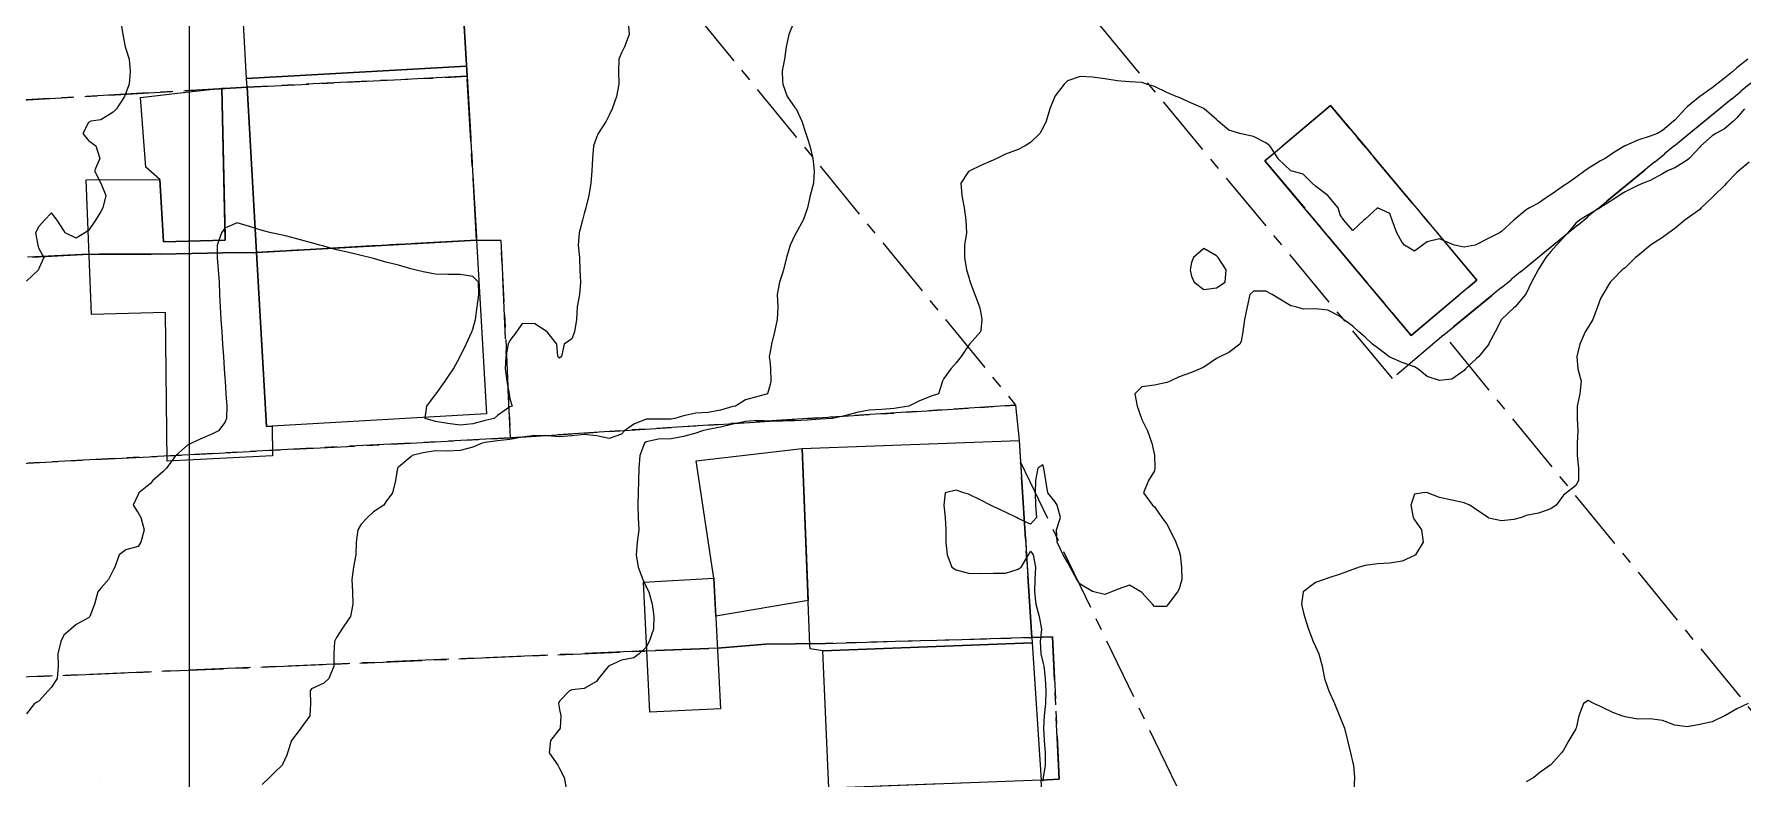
# Model space of a CAD drawing. Header units: centimetres. Extents: x 0 to 642158, y -847 to 649707.
# Drawn here: x 616460.6 to 616529.5, y 621002.7 to 621032.8 of the extents above; entities that cross this region are included whole.
import ezdxf

# ---------------------------------------------------------------- set-up
doc = ezdxf.new("R2010")
doc.units = ezdxf.units.CM
doc.header["$MEASUREMENT"] = 0
doc.linetypes.add('CENTERX2', pattern=[4, 2.5, -0.5, 0.5, -0.5])
doc.layers.add('MEV_grille', color=254, linetype='Continuous', lineweight=9)
doc.layers.add('WAL_topographie 0.5', color=253, linetype='Continuous', lineweight=20)
doc.layers.add('SPW_batiments', color=7, linetype='Continuous')
doc.layers.add('SPW_parcellaire cadastral', color=7, linetype='CENTERX2', lineweight=25, true_color=0xff0542)

# ---------------------------------------------------------------- blocks, each defined once
blk = doc.blocks.new('*U112')
at = {"layer": 'MEV_grille', "transparency": 33554687}
blk.add_lwpolyline([(0, 1825.476), (0, -1825.476)], dxfattribs=at)
blk = doc.blocks.new('*U113')
at = {"layer": 'MEV_grille', "color": 0, "linetype": 'ByBlock', "lineweight": -2, "transparency": 16777216}
blk.add_blockref('*U112', (1100, 0), dxfattribs=at)

msp = doc.modelspace()

# ---------------------------------------------------------------- linework, layer by layer
at = {"layer": 'SPW_batiments'}
for points in [[(616478.001, 621031.477), (616469.126, 621030.976), (616468.957, 621033.939), (616468.725, 621038), (616477.596, 621038.5), (616478.001, 621031.477)], [(616478.406, 621024.454), (616469.527, 621023.953), (616469.146, 621030.621), (616469.126, 621030.976), (616478.001, 621031.477), (616478.406, 621024.454)], [(616469.527, 621023.953), (616469.928, 621016.93), (616470.161, 621016.943), (616470.178, 621015.747), (616465.928, 621015.529), (616465.86, 621021.529), (616462.877, 621021.446), (616462.66, 621026.879), (616465.627, 621026.896), (616465.777, 621024.379), (616468.26, 621024.446), (616468.126, 621030.579), (616469.146, 621030.621), (616469.527, 621023.953)], [(616465.425, 621030.271), (616466.695, 621030.416), (616468.126, 621030.579), (616468.257, 621024.599), (616468.26, 621024.446), (616465.777, 621024.379), (616465.627, 621026.896), (616465.057, 621027.394), (616464.847, 621030.205), (616465.425, 621030.271)], [(616518.76, 621022.835), (616516.11, 621020.602), (616510.209, 621027.651), (616512.859, 621029.885), (616518.76, 621022.835)], [(616478.811, 621017.431), (616470.161, 621016.943), (616469.928, 621016.93), (616469.527, 621023.953), (616478.406, 621024.454), (616478.811, 621017.431)], [(616491.544, 621016.032), (616491.785, 621009.901), (616488.056, 621009.268), (616487.979, 621010.799), (616487.269, 621015.538), (616491.544, 621016.032)], [(616500.822, 621008.187), (616492.379, 621007.865), (616491.862, 621007.949), (616491.856, 621008.115), (616491.544, 621016.032), (616500.294, 621016.366), (616500.822, 621008.187)], [(616488.112, 621008.165), (616488.245, 621005.532), (616485.395, 621005.399), (616485.145, 621010.648), (616487.979, 621010.799), (616488.112, 621008.165)], [(616501.179, 621002.654), (616492.623, 621002.328), (616492.379, 621007.865), (616500.822, 621008.187), (616501.179, 621002.654)]]:
    msp.add_lwpolyline(points, dxfattribs=at)
at = {"layer": 'SPW_parcellaire cadastral'}
for points in [[(616646.44, 621126.439), (616620.686, 621105.289), (616535.215, 621035.212), (616517.432, 621020.631)], [(616517.432, 621020.631), (616515.356, 621018.862), (616458.873, 621087.118), (616442.43, 621111.761), (616437.847, 621122.116)], [(616479.77, 621016.467), (616479.388, 621024.438), (616478.406, 621024.453), (616478.025, 621031.062), (616477.65, 621037.559), (616477.153, 621044.703), (616477.072, 621046.015), (616500.15, 621017.788), (616479.77, 621016.467)], [(616478.025, 621031.062), (616469.147, 621030.621), (616435.644, 621028.701), (616430.171, 621035.412), (616430.188, 621035.413), (616467.058, 621037.061), (616468.775, 621037.122), (616477.65, 621037.559), (616478.025, 621031.062)], [(616591.099, 620930.57), (616569.151, 620957.403), (616575.121, 620962.322), (616580.815, 620967.015), (616576.067, 620972.816), (616574.505, 620974.724), (616559.801, 620992.686), (616548.607, 621006.362), (616543.606, 621012.471), (616537.795, 621007.717), (616531.924, 621002.915), (616517.432, 621020.631), (616535.215, 621035.212), (616539.521, 621029.708), (616567.242, 620995.68), (616566.317, 620994.924), (616585.791, 620971.038), (616586.727, 620971.802), (616614.722, 620937.858)], [(616478.025, 621031.062), (616478.406, 621024.453), (616469.527, 621023.952), (616468.17, 621023.93), (616465.672, 621023.888), (616462.78, 621023.885), (616440.514, 621022.729), (616435.644, 621028.701), (616469.147, 621030.621), (616478.025, 621031.062)], [(616518.76, 621022.834), (616512.859, 621029.884), (616510.209, 621027.65), (616516.11, 621020.601), (616518.76, 621022.834)], [(616518.76, 621022.834), (616516.11, 621020.601), (616510.209, 621027.65), (616512.859, 621029.884), (616518.76, 621022.834)], [(616479.77, 621016.467), (616447.02, 621014.75), (616440.514, 621022.729), (616462.78, 621023.885), (616465.672, 621023.888), (616468.17, 621023.93), (616469.527, 621023.952), (616478.406, 621024.453), (616479.388, 621024.438), (616479.77, 621016.467)], [(616479.77, 621016.467), (616500.15, 621017.788), (616500.294, 621016.365), (616500.351, 621015.483), (616500.808, 621008.404), (616492.481, 621008.171), (616490.062, 621008.138), (616488.121, 621007.974), (616485.277, 621007.864), (616453.715, 621006.54), (616447.02, 621014.75), (616479.77, 621016.467)], [(616502.859, 620987.5), (616502.298, 620996.575), (616501.574, 620996.531), (616501.179, 621002.653), (616501.914, 621002.688), (616501.636, 621008.435), (616500.808, 621008.404), (616500.351, 621015.483), (616513.6, 620987.988), (616511.375, 620987.851), (616502.859, 620987.5)], [(616458.694, 621000.568), (616453.715, 621006.54), (616485.277, 621007.864), (616488.121, 621007.974), (616490.062, 621008.138), (616492.481, 621008.171), (616500.808, 621008.404), (616501.636, 621008.435), (616501.914, 621002.688), (616501.179, 621002.653), (616492.624, 621002.327), (616458.694, 621000.568)]]:
    msp.add_lwpolyline(points, dxfattribs=at)
at = {"layer": 'WAL_topographie 0.5'}
for points in [[(616484.521, 621033.25), (616484.564, 621032.75), (616484.368, 621032.25), (616484.25, 621032.015), (616484.145, 621031.75), (616484.13, 621031.25), (616484.148, 621030.75), (616484.054, 621030.25), (616483.87, 621029.75), (616483.75, 621029.5), (616483.628, 621029.25), (616483.317, 621028.75), (616483.25, 621028.598), (616483.123, 621028.25), (616483.079, 621027.75), (616483.054, 621027.25), (616483.018, 621026.75), (616482.934, 621026.25), (616482.812, 621025.75), (616482.75, 621025.531), (616482.683, 621025.25), (616482.546, 621024.75), (616482.503, 621024.25), (616482.554, 621023.75), (616482.578, 621023.25), (616482.596, 621022.75), (616482.563, 621022.25), (616482.468, 621021.75), (616482.443, 621021.25), (616482.355, 621020.75), (616482.25, 621020.468), (616481.937, 621020.25), (616481.837, 621019.75), (616481.75, 621019.681), (616481.683, 621019.75), (616481.647, 621020.25), (616481.25, 621020.75), (616481.25, 621020.75), (616480.75, 621021.074), (616480.25, 621021.083), (616480.012, 621020.75), (616479.75, 621020.395), (616479.685, 621020.25), (616479.585, 621019.75), (616479.561, 621019.25), (616479.622, 621018.75), (616479.72, 621018.25), (616479.75, 621018.042), (616479.842, 621017.75), (616479.75, 621017.716), (616479.25, 621017.375), (616479.113, 621017.25), (616478.75, 621017.162), (616478.25, 621017.035), (616477.75, 621016.982), (616477.25, 621017.041), (616476.75, 621017.125), (616476.328, 621017.25), (616476.393, 621017.75), (616476.75, 621018.219), (616476.773, 621018.25), (616477.14, 621018.75), (616477.25, 621018.921), (616477.481, 621019.25), (616477.75, 621019.75), (616477.75, 621019.75), (616477.989, 621020.25), (616478.219, 621020.75), (616478.25, 621020.85), (616478.358, 621021.25), (616478.434, 621021.75), (616478.496, 621022.25), (616478.482, 621022.75), (616478.25, 621022.987), (616477.75, 621023.064), (616477.25, 621023.06), (616476.75, 621023.079), (616476.25, 621023.167), (616475.917, 621023.25), (616475.75, 621023.293), (616475.25, 621023.436), (616474.75, 621023.564), (616474.25, 621023.707), (616474.083, 621023.75), (616473.75, 621023.833), (616473.25, 621023.944), (616472.75, 621024.064), (616472.25, 621024.207), (616472.083, 621024.25), (616471.75, 621024.338), (616471.25, 621024.479), (616470.75, 621024.611), (616470.25, 621024.722), (616470.125, 621024.75), (616469.75, 621024.838), (616469.25, 621025), (616468.75, 621025.15), (616468.25, 621024.928), (616468.111, 621024.75), (616467.936, 621024.25), (616467.942, 621023.75), (616467.987, 621023.25), (616468.015, 621022.75), (616468.034, 621022.25), (616468.058, 621021.75), (616468.093, 621021.25), (616468.124, 621020.75), (616468.156, 621020.25), (616468.193, 621019.75), (616468.226, 621019.25), (616468.25, 621018.893), (616468.259, 621018.75), (616468.296, 621018.25), (616468.325, 621017.75), (616468.321, 621017.25), (616468.25, 621017.094), (616467.996, 621016.75), (616467.75, 621016.633), (616467.25, 621016.417), (616466.906, 621016.25), (616466.75, 621016.168), (616466.269, 621015.75), (616466.25, 621015.728), (616465.891, 621015.25), (616465.75, 621015.099), (616465.345, 621014.75), (616465.25, 621014.625), (616464.775, 621014.25), (616464.75, 621014.175), (616464.548, 621013.75), (616464.75, 621013.446), (616464.856, 621013.25), (616464.996, 621012.75), (616464.861, 621012.25), (616464.75, 621012.088), (616464.25, 621011.95), (616463.989, 621011.75), (616463.806, 621011.25), (616463.75, 621011.125), (616463.554, 621010.75), (616463.25, 621010.4), (616463.13, 621010.25), (616462.991, 621009.75), (616462.8, 621009.25), (616462.75, 621009.198), (616462.25, 621008.929), (616462.033, 621008.75), (616461.75, 621008.509), (616461.631, 621008.25), (616461.518, 621007.75), (616461.525, 621007.25), (616461.486, 621006.75), (616461.25, 621006.403), (616461.116, 621006.25), (616460.75, 621005.833), (616460.573, 621005.75), (616460.25, 621005.327)], [(616464.048, 621033.25), (616464.13, 621032.75), (616464.233, 621032.25), (616464.25, 621032.172), (616464.384, 621031.75), (616464.436, 621031.25), (616464.389, 621030.75), (616464.25, 621030.396), (616464.202, 621030.25), (616463.875, 621029.75), (616463.75, 621029.61), (616463.25, 621029.303), (616462.85, 621029.25), (616462.75, 621029.192), (616462.515, 621028.75), (616462.75, 621028.47), (616463.05, 621028.25), (616463.203, 621027.75), (616462.985, 621027.25), (616463.25, 621026.75), (616463.25, 621026.75), (616463.447, 621026.25), (616463.331, 621025.75), (616463.25, 621025.604), (616463.032, 621025.25), (616462.75, 621024.843), (616462.607, 621024.75), (616462.25, 621024.523), (616461.804, 621024.75), (616461.75, 621024.833), (616461.491, 621025.25), (616461.25, 621025.554), (616460.97, 621025.25), (616460.75, 621025), (616460.609, 621024.75), (616460.71, 621024.25), (616460.75, 621024.113), (616460.95, 621023.75), (616460.75, 621023.306), (616460.73, 621023.25), (616460.25, 621022.788)], [(616491.209, 621033.25), (616491, 621032.75), (616490.897, 621032.25), (616490.822, 621031.75), (616490.75, 621031.35), (616490.734, 621031.25), (616490.75, 621030.875), (616490.755, 621030.75), (616490.942, 621030.25), (616491.25, 621029.808), (616491.299, 621029.75), (616491.523, 621029.25), (616491.684, 621028.75), (616491.75, 621028.55), (616491.853, 621028.25), (616491.968, 621027.75), (616492.03, 621027.25), (616491.995, 621026.75), (616491.866, 621026.25), (616491.75, 621025.75), (616491.75, 621025.75), (616491.575, 621025.25), (616491.299, 621024.75), (616491.25, 621024.643), (616491.06, 621024.25), (616490.914, 621023.75), (616490.787, 621023.25), (616490.75, 621023.119), (616490.631, 621022.75), (616490.536, 621022.25), (616490.554, 621021.75), (616490.533, 621021.25), (616490.42, 621020.75), (616490.3, 621020.25), (616490.25, 621019.938), (616490.212, 621019.75), (616490.25, 621019.45), (616490.269, 621019.25), (616490.281, 621018.75), (616490.25, 621018.617), (616490.142, 621018.25), (616489.75, 621018.135), (616489.25, 621018.004), (616488.855, 621017.75), (616488.75, 621017.727), (616488.25, 621017.59), (616487.75, 621017.497), (616487.25, 621017.459), (616486.75, 621017.358), (616486.403, 621017.25), (616486.25, 621017.223), (616485.75, 621017.225), (616485.25, 621017.219), (616484.75, 621017.023), (616484.369, 621016.75), (616484.25, 621016.622), (616483.75, 621016.448), (616483.25, 621016.553), (616482.75, 621016.606), (616482.25, 621016.553), (616481.75, 621016.515), (616481.25, 621016.546), (616480.75, 621016.563), (616480.25, 621016.497), (616479.75, 621016.401), (616479.25, 621016.346), (616478.75, 621016.281), (616478.63, 621016.25), (616478.25, 621016.092), (616477.75, 621015.952), (616477.25, 621015.929), (616476.75, 621015.94), (616476.25, 621015.868), (616475.803, 621015.75), (616475.75, 621015.706), (616475.25, 621015.278), (616475.214, 621015.25), (616475.139, 621014.75), (616475.01, 621014.25), (616474.75, 621013.882), (616474.663, 621013.75), (616474.25, 621013.478), (616474, 621013.25), (616473.75, 621012.981), (616473.61, 621012.75), (616473.542, 621012.25), (616473.539, 621011.75), (616473.445, 621011.25), (616473.374, 621010.75), (616473.397, 621010.25), (616473.42, 621009.75), (616473.313, 621009.25), (616473.25, 621009.167), (616472.967, 621008.75), (616472.75, 621008.412), (616472.679, 621008.25), (616472.644, 621007.75), (616472.653, 621007.25), (616472.44, 621006.75), (616472.25, 621006.56), (616471.75, 621006.335), (616471.69, 621006.25), (616471.703, 621005.75), (616471.679, 621005.25), (616471.313, 621004.75), (616471.25, 621004.658), (616470.94, 621004.25), (616470.779, 621003.75), (616470.75, 621003.656), (616470.569, 621003.25), (616470.25, 621002.955), (616470.045, 621002.75), (616469.75, 621002.469)], [(616529.692, 621031.75), (616529.25, 621031.399), (616529.084, 621031.25), (616528.75, 621030.991), (616528.443, 621030.75), (616528.25, 621030.594), (616527.762, 621030.25), (616527.75, 621030.241), (616527.25, 621029.834), (616527.161, 621029.75), (616526.75, 621029.292), (616526.698, 621029.25), (616526.25, 621028.87), (616526.046, 621028.75), (616525.75, 621028.644), (616525.25, 621028.487), (616524.75, 621028.262), (616524.73, 621028.25), (616524.25, 621027.957), (616523.934, 621027.75), (616523.75, 621027.644), (616523.25, 621027.34), (616523.12, 621027.25), (616522.75, 621026.976), (616522.432, 621026.75), (616522.25, 621026.636), (616521.75, 621026.284), (616521.686, 621026.25), (616521.25, 621025.939), (616520.882, 621025.75), (616520.75, 621025.675), (616520.25, 621025.25), (616520.25, 621025.25), (616519.75, 621024.794), (616519.678, 621024.75), (616519.25, 621024.531), (616518.75, 621024.269), (616518.687, 621024.25), (616518.25, 621024.16), (616517.861, 621024.25), (616517.75, 621024.29), (616517.25, 621024.5), (616516.75, 621024.379), (616516.568, 621024.25), (616516.25, 621024.009), (616515.838, 621024.25), (616515.75, 621024.357), (616515.53, 621024.75), (616515.35, 621025.25), (616515.25, 621025.528), (616514.75, 621025.75), (616514.25, 621025.292), (616514.205, 621025.25), (616513.75, 621024.833), (616513.393, 621025.25), (616513.25, 621025.472), (616513.164, 621025.75), (616512.75, 621026.25), (616512.75, 621026.25), (616512.25, 621026.63), (616512.114, 621026.75), (616511.75, 621027.114), (616511.25, 621027.25), (616511.25, 621027.25), (616510.75, 621027.726), (616510.74, 621027.75), (616510.409, 621028.25), (616510.25, 621028.373), (616509.75, 621028.634), (616509.25, 621028.737), (616509.194, 621028.75), (616508.75, 621028.886), (616508.328, 621029.25), (616508.25, 621029.32), (616507.76, 621029.75), (616507.75, 621029.757), (616507.25, 621029.985), (616506.75, 621030.21), (616506.63, 621030.25), (616506.25, 621030.406), (616505.75, 621030.648), (616505.429, 621030.75), (616505.25, 621030.814), (616504.75, 621030.835), (616504.25, 621030.884), (616503.75, 621030.964), (616503.25, 621031.031), (616502.75, 621031.056), (616502.25, 621030.875), (616502.105, 621030.75), (616501.75, 621030.268), (616501.738, 621030.25), (616501.537, 621029.75), (616501.382, 621029.25), (616501.25, 621028.972), (616501.125, 621028.75), (616500.75, 621028.386), (616500.536, 621028.25), (616500.25, 621028.114), (616499.75, 621027.917), (616499.389, 621027.75), (616499.25, 621027.684), (616498.75, 621027.468), (616498.303, 621027.25), (616498.25, 621027.214), (616497.94, 621026.75), (616497.988, 621026.25), (616498.077, 621025.75), (616498.143, 621025.25), (616498.168, 621024.75), (616498.092, 621024.25), (616498.09, 621023.75), (616498.176, 621023.25), (616498.25, 621022.989), (616498.321, 621022.75), (616498.507, 621022.25), (616498.696, 621021.75), (616498.75, 621021.5), (616498.794, 621021.25), (616498.75, 621020.812), (616498.736, 621020.75), (616498.298, 621020.25), (616498.25, 621020.2), (616497.956, 621019.75), (616497.75, 621019.493), (616497.536, 621019.25), (616497.25, 621018.863), (616497.199, 621018.75), (616497.044, 621018.25), (616496.75, 621018.156), (616496.25, 621017.955), (616495.85, 621017.75), (616495.75, 621017.728), (616495.25, 621017.647), (616494.75, 621017.614), (616494.25, 621017.581), (616493.75, 621017.494), (616493.25, 621017.355), (616492.768, 621017.25), (616492.75, 621017.247), (616492.25, 621017.217), (616491.75, 621017.181), (616491.25, 621017.152), (616490.75, 621017.144), (616490.25, 621017.147), (616489.75, 621017.164), (616489.25, 621017.131), (616488.75, 621017.016), (616488.25, 621016.901), (616487.75, 621016.8), (616487.522, 621016.75), (616487.25, 621016.658), (616486.75, 621016.521), (616486.25, 621016.425), (616485.75, 621016.41), (616485.25, 621016.308), (616485.182, 621016.25), (616484.988, 621015.75), (616484.946, 621015.25), (616484.933, 621014.75), (616484.928, 621014.25), (616484.915, 621013.75), (616484.93, 621013.25), (616484.945, 621012.75), (616484.884, 621012.25), (616484.843, 621011.75), (616484.929, 621011.25), (616485.11, 621010.75), (616485.25, 621010.454), (616485.356, 621010.25), (616485.49, 621009.75), (616485.556, 621009.25), (616485.545, 621008.75), (616485.375, 621008.25), (616485.25, 621008.019), (616484.96, 621007.75), (616484.75, 621007.581), (616484.25, 621007.487), (616483.75, 621007.264), (616483.733, 621007.25), (616483.331, 621006.75), (616483.25, 621006.631), (616482.75, 621006.35), (616482.25, 621006.29), (616482.157, 621006.25), (616481.75, 621005.843), (616481.704, 621005.75), (616481.75, 621005.5), (616481.807, 621005.25), (616481.775, 621004.75), (616481.75, 621004.702), (616481.385, 621004.25), (616481.33, 621003.75), (616481.685, 621003.25), (616481.75, 621003.125), (616481.937, 621002.75), (616482.036, 621002.25)], [(616529.554, 621029.75), (616529.25, 621029.392), (616529.115, 621029.25), (616528.75, 621028.948), (616528.399, 621028.75), (616528.25, 621028.657), (616527.795, 621028.25), (616527.75, 621028.206), (616527.329, 621027.75), (616527.25, 621027.68), (616526.75, 621027.366), (616526.451, 621027.25), (616526.25, 621027.129), (616525.75, 621026.863), (616525.474, 621026.75), (616525.25, 621026.654), (616524.75, 621026.396), (616524.507, 621026.25), (616524.25, 621026.076), (616523.75, 621025.76), (616523.734, 621025.75), (616523.25, 621025.472), (616522.895, 621025.25), (616522.75, 621025.136), (616522.424, 621024.75), (616522.25, 621024.55), (616521.975, 621024.25), (616521.75, 621023.99), (616521.544, 621023.75), (616521.25, 621023.274), (616521.234, 621023.25), (616520.971, 621022.75), (616520.75, 621022.295), (616520.717, 621022.25), (616520.301, 621021.75), (616520.25, 621021.713), (616519.757, 621021.25), (616519.75, 621021.24), (616519.502, 621020.75), (616519.25, 621020.277), (616519.237, 621020.25), (616518.836, 621019.75), (616518.75, 621019.667), (616518.299, 621019.25), (616518.25, 621019.191), (616517.75, 621018.836), (616517.25, 621018.786), (616516.75, 621018.942), (616516.377, 621019.25), (616516.25, 621019.337), (616515.75, 621019.515), (616515.25, 621019.726), (616515.213, 621019.75), (616514.75, 621020.096), (616514.544, 621020.25), (616514.25, 621020.537), (616513.996, 621020.75), (616513.75, 621020.98), (616513.386, 621021.25), (616513.25, 621021.364), (616512.75, 621021.619), (616512.25, 621021.68), (616511.75, 621021.668), (616511.456, 621021.75), (616511.25, 621021.802), (616510.75, 621022.113), (616510.5, 621022.25), (616510.25, 621022.387), (616509.75, 621022.394), (616509.595, 621022.25), (616509.494, 621021.75), (616509.392, 621021.25), (616509.315, 621020.75), (616509.25, 621020.375), (616509.196, 621020.25), (616508.75, 621019.912), (616508.417, 621019.75), (616508.25, 621019.667), (616507.75, 621019.321), (616507.594, 621019.25), (616507.25, 621019.109), (616506.75, 621018.929), (616506.381, 621018.75), (616506.25, 621018.698), (616505.75, 621018.591), (616505.25, 621018.526), (616504.958, 621018.25), (616505.05, 621017.75), (616505.229, 621017.25), (616505.25, 621017.212), (616505.474, 621016.75), (616505.641, 621016.25), (616505.75, 621015.772), (616505.755, 621015.75), (616505.772, 621015.25), (616505.75, 621015.135), (616505.512, 621014.75), (616505.315, 621014.25), (616505.674, 621013.75), (616505.75, 621013.679), (616506.05, 621013.25), (616506.25, 621012.987), (616506.373, 621012.75), (616506.612, 621012.25), (616506.75, 621011.89), (616506.785, 621011.75), (616506.85, 621011.25), (616506.859, 621010.75), (616506.75, 621010.375), (616506.681, 621010.25), (616506.303, 621009.75), (616506.25, 621009.655), (616505.75, 621009.659), (616505.671, 621009.75), (616505.25, 621010.221), (616505.202, 621010.25), (616504.75, 621010.521), (616504.25, 621010.347), (616504.019, 621010.25), (616503.75, 621010.141), (616503.312, 621010.25), (616503.25, 621010.265), (616502.75, 621010.559), (616502.623, 621010.75), (616502.355, 621011.25), (616502.25, 621011.447), (616502.065, 621011.75), (616501.835, 621012.25), (616501.795, 621012.75), (616501.958, 621013.25), (616501.825, 621013.75), (616501.75, 621013.882), (616501.458, 621014.25), (616501.375, 621014.75), (616501.294, 621015.25), (616501.25, 621015.38), (616501.055, 621015.25), (616500.957, 621014.75), (616500.947, 621014.25), (616500.961, 621013.75), (616500.989, 621013.25), (616500.75, 621012.988), (616500.25, 621013.209), (616500.183, 621013.25), (616499.75, 621013.463), (616499.25, 621013.7), (616499.143, 621013.75), (616498.75, 621013.958), (616498.25, 621014.193), (616498.068, 621014.25), (616497.75, 621014.353), (616497.312, 621014.25), (616497.25, 621013.75), (616497.315, 621013.25), (616497.333, 621012.75), (616497.337, 621012.25), (616497.386, 621011.75), (616497.583, 621011.25), (616497.75, 621011.139), (616498.25, 621011.007), (616498.75, 621010.994), (616499.25, 621011), (616499.75, 621011), (616500.25, 621011.163), (616500.375, 621011.25), (616500.674, 621011.75), (616500.75, 621011.897), (616500.854, 621011.75), (616500.95, 621011.25), (616500.931, 621010.75), (616500.917, 621010.25), (616500.963, 621009.75), (616501.106, 621009.25), (616501.201, 621008.75), (616501.149, 621008.25), (616501.17, 621007.75), (616501.25, 621007.408), (616501.29, 621007.25), (616501.35, 621006.75), (616501.376, 621006.25), (616501.362, 621005.75), (616501.31, 621005.25), (616501.28, 621004.75), (616501.306, 621004.25), (616501.339, 621003.75), (616501.349, 621003.25), (616501.267, 621002.75), (616501.25, 621002.607)], [(616529.75, 621027.595), (616529.324, 621027.25), (616529.25, 621027.178), (616528.834, 621026.75), (616528.75, 621026.656), (616528.328, 621026.25), (616528.25, 621026.175), (616527.816, 621025.75), (616527.75, 621025.69), (616527.25, 621025.319), (616527.154, 621025.25), (616526.75, 621024.922), (616526.506, 621024.75), (616526.25, 621024.56), (616525.769, 621024.25), (616525.75, 621024.234), (616525.25, 621023.819), (616525.167, 621023.75), (616524.75, 621023.337), (616524.628, 621023.25), (616524.25, 621022.863), (616524.143, 621022.75), (616523.836, 621022.25), (616523.75, 621022.09), (616523.628, 621021.75), (616523.433, 621021.25), (616523.25, 621020.936), (616523.132, 621020.75), (616522.911, 621020.25), (616522.793, 621019.75), (616522.835, 621019.25), (616522.964, 621018.75), (616522.909, 621018.25), (616522.806, 621017.75), (616522.809, 621017.25), (616522.836, 621016.75), (616522.813, 621016.25), (616522.811, 621015.75), (616522.857, 621015.25), (616522.855, 621014.75), (616522.75, 621014.55), (616522.375, 621014.25), (616522.25, 621014.155), (616521.957, 621013.75), (616521.75, 621013.6), (616521.25, 621013.426), (616520.75, 621013.339), (616520.558, 621013.25), (616520.25, 621013.167), (616519.75, 621013.117), (616519.25, 621013.227), (616519.214, 621013.25), (616518.75, 621013.567), (616518.472, 621013.75), (616518.25, 621013.845), (616517.75, 621013.946), (616517.25, 621014.056), (616516.77, 621014.25), (616516.75, 621014.256), (616516.583, 621014.25), (616516.25, 621014.197), (616516.093, 621013.75), (616516.184, 621013.25), (616516.25, 621013.157), (616516.525, 621012.75), (616516.593, 621012.25), (616516.279, 621011.75), (616516.25, 621011.712), (616515.75, 621011.483), (616515.25, 621011.406), (616514.75, 621011.377), (616514.25, 621011.317), (616514.017, 621011.25), (616513.75, 621011.157), (616513.25, 621010.966), (616512.75, 621010.804), (616512.596, 621010.75), (616512.25, 621010.635), (616511.75, 621010.25), (616511.75, 621010.25), (616511.691, 621009.75), (616511.75, 621009.464), (616511.802, 621009.25), (616511.968, 621008.75), (616512.16, 621008.25), (616512.25, 621008.045), (616512.382, 621007.75), (616512.52, 621007.25), (616512.613, 621006.75), (616512.75, 621006.367), (616512.792, 621006.25), (616513.012, 621005.75), (616513.218, 621005.25), (616513.25, 621005.184), (616513.414, 621004.75), (616513.54, 621004.25), (616513.658, 621003.75), (616513.75, 621003.35), (616513.777, 621003.25), (616513.824, 621002.75), (616513.801, 621002.25)], [(616508.25, 621022.525), (616508.61, 621022.75), (616508.643, 621023.25), (616508.321, 621023.75), (616508.25, 621023.815), (616507.75, 621024.107), (616507.328, 621023.75), (616507.25, 621023.546), (616507.188, 621023.25), (616507.25, 621022.99), (616507.359, 621022.75), (616507.75, 621022.459), (616508.25, 621022.525)], [(616529.707, 621005.75), (616529.25, 621005.531), (616528.762, 621005.25), (616528.75, 621005.24), (616528.25, 621005.005), (616527.75, 621004.895), (616527.25, 621004.807), (616526.75, 621004.873), (616526.25, 621005.053), (616525.75, 621005.122), (616525.25, 621005.105), (616524.75, 621005.202), (616524.605, 621005.25), (616524.25, 621005.386), (616523.75, 621005.627), (616523.482, 621005.75), (616523.25, 621005.866), (616523.059, 621005.75), (616522.87, 621005.25), (616522.76, 621004.75), (616522.75, 621004.722), (616522.476, 621004.25), (616522.25, 621003.861), (616522.179, 621003.75), (616521.75, 621003.27), (616521.722, 621003.25), (616521.25, 621002.923), (616521.063, 621002.75), (616520.75, 621002.58)], [(616463.25, 621002.75), (616463.25, 621002.75), (616463.25, 621002.75), (616463.25, 621002.75), (616463.25, 621002.75)]]:
    msp.add_lwpolyline(points, dxfattribs=at)

# ---------------------------------------------------------------- block references
at = {"layer": 'MEV_grille', "transparency": 33554687}
msp.add_blockref('*U113', (615366.814, 620593.644), dxfattribs=at)

doc.saveas('drawing.dxf')
